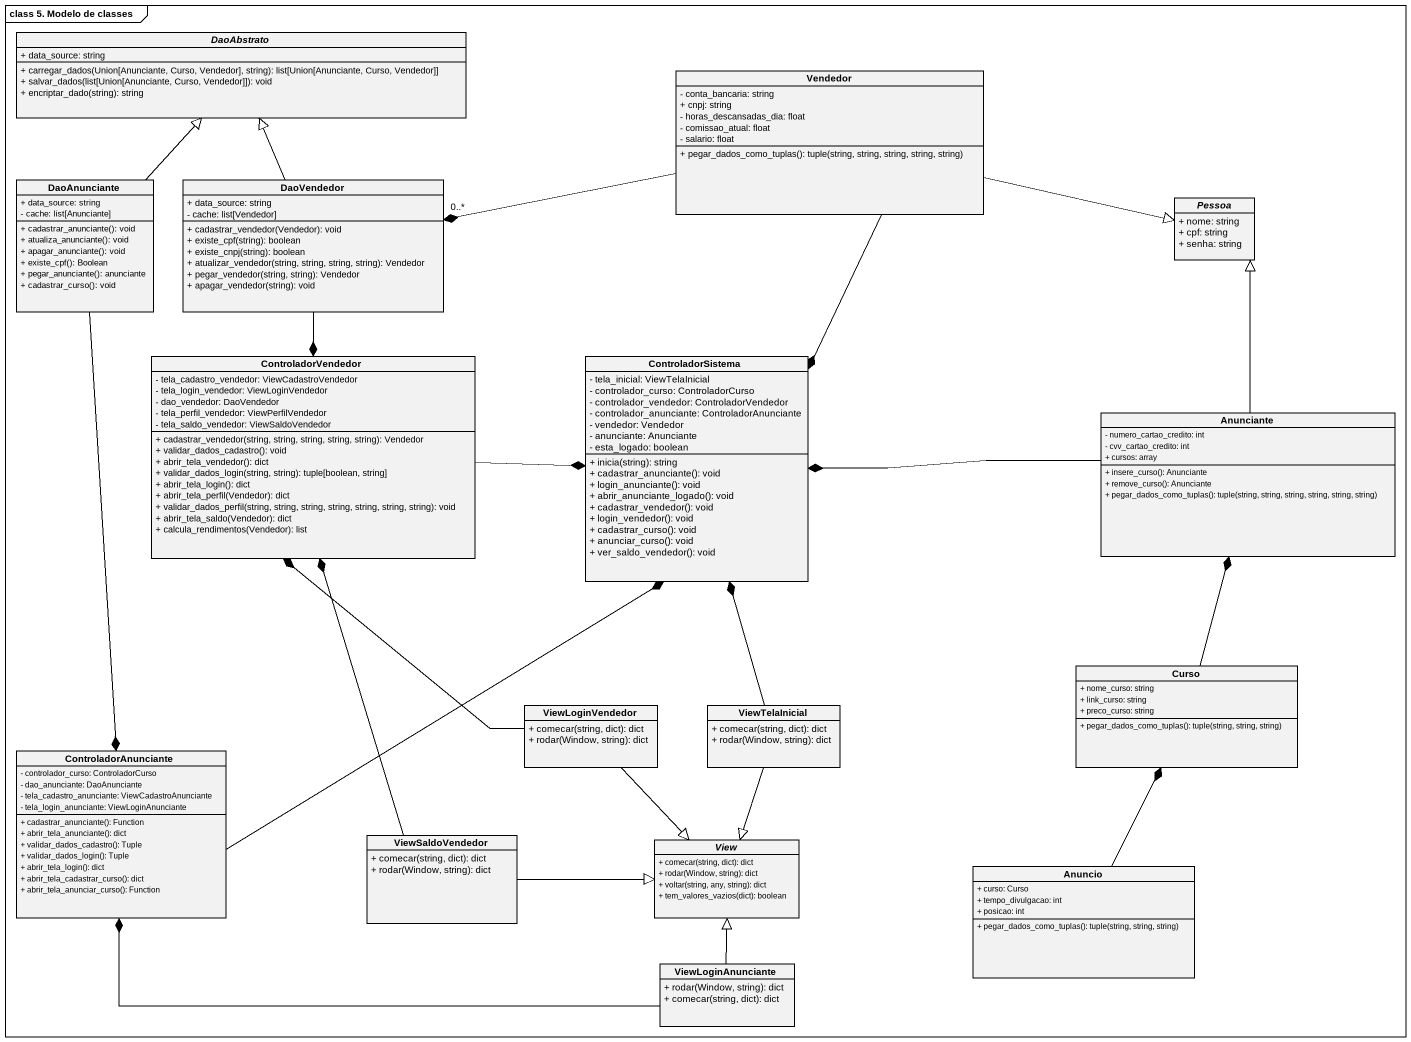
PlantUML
@startuml
mainframe class 5. Modelo de classes
hide circle
hide empty members
skinparam classAttributeIconSize 0
abstract class DaoAbstrato {
  + data_source: string
  + carregar_dados(Union[Anunciante, Curso, Vendedor], string): list[Union[Anunciante, Curso, Vendedor]]
  + salvar_dados(list[Union[Anunciante, Curso, Vendedor]]): void
  + encriptar_dado(string): string
}
class Vendedor {
  - conta_bancaria: string
  + cnpj: string
  - horas_descansadas_dia: float
  - comissao_atual: float
  - salario: float
  + pegar_dados_como_tuplas(): tuple(string, string, string, string, string)
}
class DaoAnunciante {
  + data_source: string
  - cache: list[Anunciante]
  + cadastrar_anunciante(): void
  + atualiza_anunciante(): void
  + apagar_anunciante(): void
  + existe_cpf(): Boolean
  + pegar_anunciante(): anunciante
  + cadastrar_curso(): void
}
class DaoVendedor {
  + data_source: string
  - cache: list[Vendedor]
  + cadastrar_vendedor(Vendedor): void
  + existe_cpf(string): boolean
  + existe_cnpj(string): boolean
  + atualizar_vendedor(string, string, string, string): Vendedor
  + pegar_vendedor(string, string): Vendedor
  + apagar_vendedor(string): void
}
abstract class Pessoa {
  + nome: string
  + cpf: string
  + senha: string
}
class ControladorVendedor {
  - tela_cadastro_vendedor: ViewCadastroVendedor
  - tela_login_vendedor: ViewLoginVendedor
  - dao_vendedor: DaoVendedor
  - tela_perfil_vendedor: ViewPerfilVendedor
  - tela_saldo_vendedor: ViewSaldoVendedor
  + cadastrar_vendedor(string, string, string, string, string): Vendedor
  + validar_dados_cadastro(): void
  + abrir_tela_vendedor(): dict
  + validar_dados_login(string, string): tuple[boolean, string]
  + abrir_tela_login(): dict
  + abrir_tela_perfil(Vendedor): dict
  + validar_dados_perfil(string, string, string, string, string, string, string): void
  + abrir_tela_saldo(Vendedor): dict
  + calcula_rendimentos(Vendedor): list
}
class ControladorSistema {
  - tela_inicial: ViewTelaInicial
  - controlador_curso: ControladorCurso
  - controlador_vendedor: ControladorVendedor
  - controlador_anunciante: ControladorAnunciante
  - vendedor: Vendedor
  - anunciante: Anunciante
  - esta_logado: boolean
  + inicia(string): string
  + cadastrar_anunciante(): void
  + login_anunciante(): void
  + abrir_anunciante_logado(): void
  + cadastrar_vendedor(): void
  + login_vendedor(): void
  + cadastrar_curso(): void
  + anunciar_curso(): void
  + ver_saldo_vendedor(): void
}
class Anunciante {
  - numero_cartao_credito: int
  - cvv_cartao_credito: int
  + cursos: array
  + insere_curso(): Anunciante
  + remove_curso(): Anunciante
  + pegar_dados_como_tuplas(): tuple(string, string, string, string, string, string)
}
class Curso {
  + nome_curso: string
  + link_curso: string
  + preco_curso: string
  + pegar_dados_como_tuplas(): tuple(string, string, string)
}
class ViewLoginVendedor {
  + comecar(string, dict): dict
  + rodar(Window, string): dict
}
class ViewTelaInicial {
  + comecar(string, dict): dict
  + rodar(Window, string): dict
}
class ControladorAnunciante {
  - controlador_curso: ControladorCurso
  - dao_anunciante: DaoAnunciante
  - tela_cadastro_anunciante: ViewCadastroAnunciante
  - tela_login_anunciante: ViewLoginAnunciante
  + cadastrar_anunciante(): Function
  + abrir_tela_anunciante(): dict
  + validar_dados_cadastro(): Tuple
  + validar_dados_login(): Tuple
  + abrir_tela_login(): dict
  + abrir_tela_cadastrar_curso(): dict
  + abrir_tela_anunciar_curso(): Function
}
class ViewSaldoVendedor {
  + comecar(string, dict): dict
  + rodar(Window, string): dict
}
abstract class View {
  + comecar(string, dict): dict
  + rodar(Window, string): dict
  + voltar(string, any, string): dict
  + tem_valores_vazios(dict): boolean
}
class Anuncio {
  + curso: Curso
  + tempo_divulgacao: int
  + posicao: int
  + pegar_dados_como_tuplas(): tuple(string, string, string)
}
class ViewLoginAnunciante {
  + rodar(Window, string): dict
  + comecar(string, dict): dict
}
Vendedor -left-* "0..*" DaoVendedor
Vendedor -right-|> Pessoa
Vendedor --* ControladorSistema
DaoAnunciante -up-|> DaoAbstrato
DaoAnunciante --* ControladorAnunciante
DaoVendedor -up-|> DaoAbstrato
DaoVendedor --* ControladorVendedor
ControladorVendedor -right-* ControladorSistema
Anunciante -up-|> Pessoa
Anunciante -left-* ControladorSistema
Curso -up-* Anunciante
ViewLoginVendedor -up-* ControladorVendedor
ViewLoginVendedor --|> View
ViewTelaInicial -up-* ControladorSistema
ViewTelaInicial --|> View
ControladorAnunciante -up-* ControladorSistema
ViewSaldoVendedor -up-* ControladorVendedor
ViewSaldoVendedor -right-|> View
Anuncio -up-* Curso
ViewLoginAnunciante -left-* ControladorAnunciante
ViewLoginAnunciante -up-|> View
@enduml
